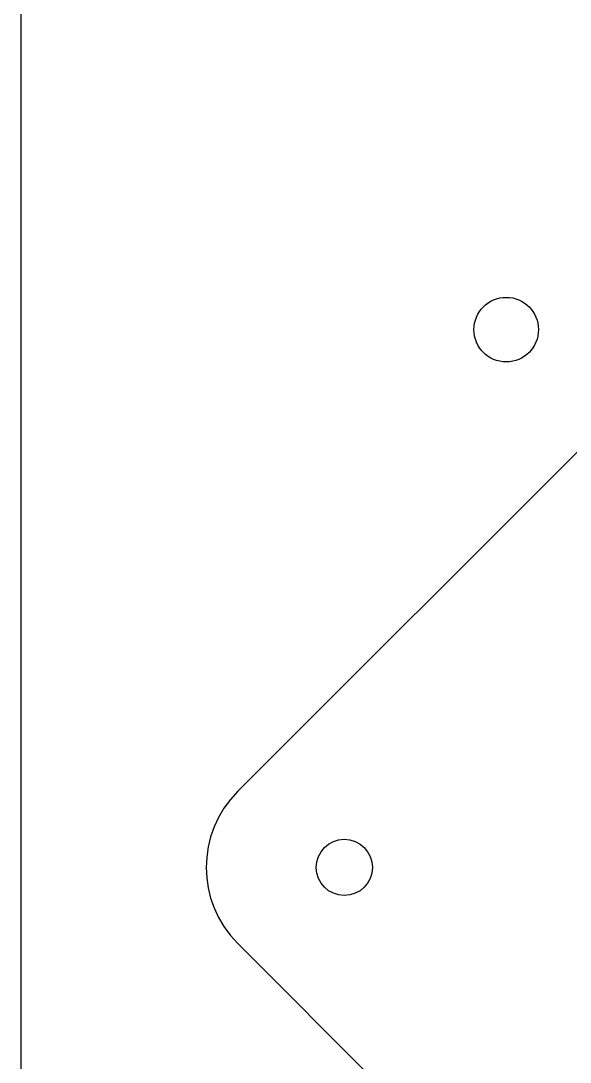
# Model space of a CAD drawing. Extents: x -0.7 to 36.3, y -28.5 to 29.4.
# Drawn here: x -0.68 to 4.42, y -21.76 to -12.08 of the extents above; entities that cross this region are included whole.
import ezdxf

# ---------------------------------------------------------------- set-up
doc = ezdxf.new("R2010")
doc.units = 0
for name, color, linetype in [('FIRST_CUTS', 1, 'CONTINUOUS'), ('LAST_CUT', 250, 'CONTINUOUS'), ('LAYER_1', 3, 'CONTINUOUS')]:
    doc.layers.add(name, color=color, linetype=linetype)

msp = doc.modelspace()

# ---------------------------------------------------------------- linework, layer by layer
at = {"layer": 'FIRST_CUTS'}
for centre, radius in [((3.8247, -14.9505), 0.3), ((2.3211, -19.9478), 0.2612)]:
    msp.add_circle(centre, radius, dxfattribs=at)
at = {"layer": 'LAST_CUT'}
msp.add_lwpolyline([(16.3161, 0.3382), (1.3161, 0.3382, 0.414214), (-0.6839, -1.6618), (-0.6839, -26.4818, 0.414214), (1.3161, -28.4818), (16.3161, -28.4818, 0.414214), (18.3161, -26.4818), (18.3161, -1.6618, 0.414214)], format="xyb", close=True, dxfattribs=at)
at = {"layer": 'LAYER_1'}
for p, q in [((1.3311, -19.2407), (8.1101, -12.4617)), ((8.1077, -27.4314), (1.3311, -20.6549))]:
    msp.add_line(p, q, dxfattribs=at)
msp.add_arc((2.0382, -19.9478), 1, 135, 225, dxfattribs=at)

doc.saveas('drawing.dxf')
